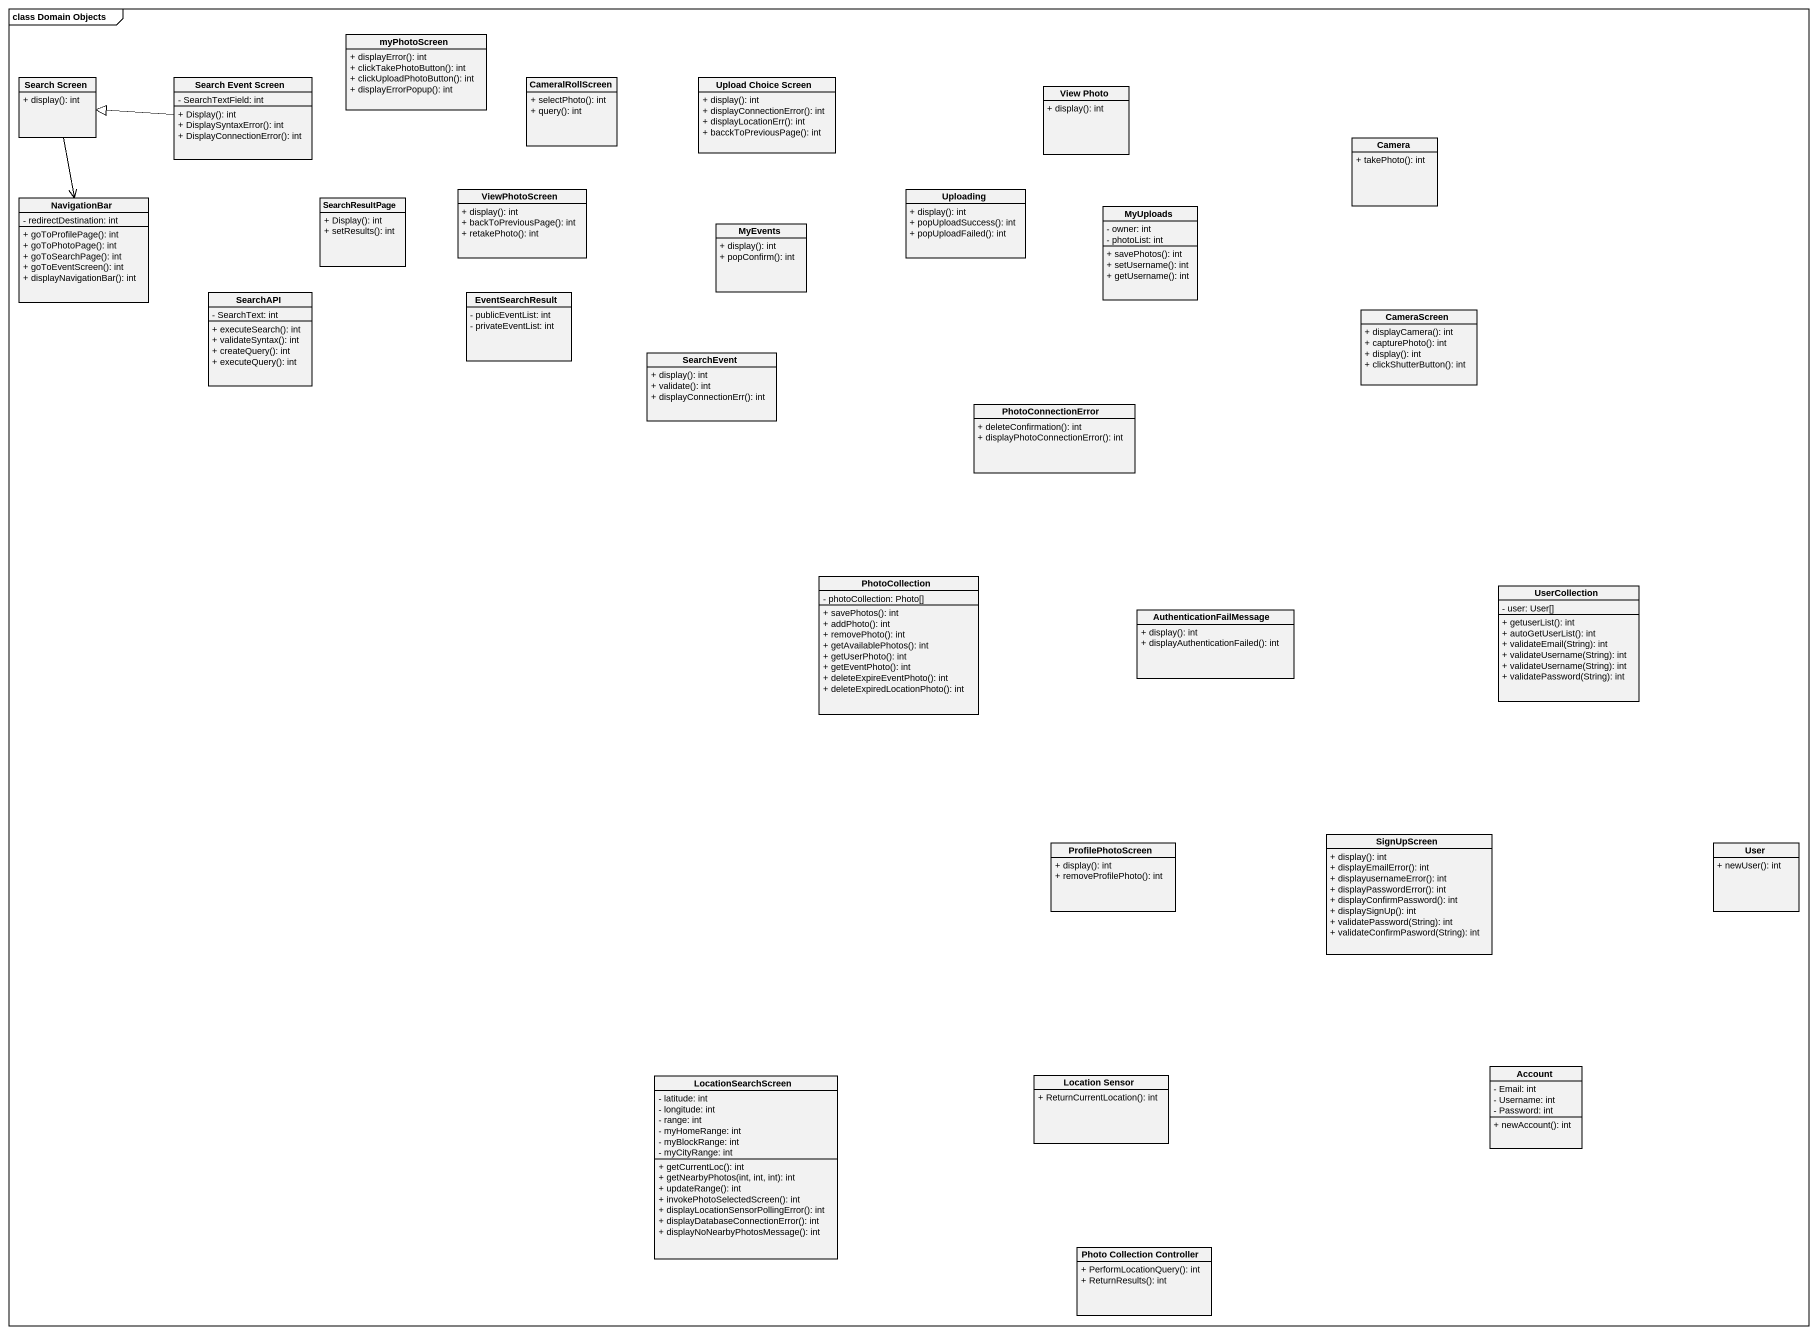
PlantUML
@startuml
mainframe class Domain Objects
hide circle
hide empty members
skinparam classAttributeIconSize 0
class myPhotoScreen {
  + displayError(): int
  + clickTakePhotoButton(): int
  + clickUploadPhotoButton(): int
  + displayErrorPopup(): int
}
class "Search Screen" as Search_Screen {
  + display(): int
}
class "Search Event Screen" as Search_Event_Screen {
  - SearchTextField: int
  + Display(): int
  + DisplaySyntaxError(): int
  + DisplayConnectionError(): int
}
class CameralRollScreen {
  + selectPhoto(): int
  + query(): int
}
class "Upload Choice Screen" as Upload_Choice_Screen {
  + display(): int
  + displayConnectionError(): int
  + displayLocationErr(): int
  + bacckToPreviousPage(): int
}
class "View Photo" as View_Photo {
  + display(): int
}
class Camera {
  + takePhoto(): int
}
class NavigationBar {
  - redirectDestination: int
  + goToProfilePage(): int
  + goToPhotoPage(): int
  + goToSearchPage(): int
  + goToEventScreen(): int
  + displayNavigationBar(): int
}
class SearchResultPage {
  + Display(): int
  + setResults(): int
}
class ViewPhotoScreen {
  + display(): int
  + backToPreviousPage(): int
  + retakePhoto(): int
}
class Uploading {
  + display(): int
  + popUploadSuccess(): int
  + popUploadFailed(): int
}
class MyEvents {
  + display(): int
  + popConfirm(): int
}
class MyUploads {
  - owner: int
  - photoList: int
  + savePhotos(): int
  + setUsername(): int
  + getUsername(): int
}
class SearchAPI {
  - SearchText: int
  + executeSearch(): int
  + validateSyntax(): int
  + createQuery(): int
  + executeQuery(): int
}
class EventSearchResult {
  - publicEventList: int
  - privateEventList: int
}
class CameraScreen {
  + displayCamera(): int
  + capturePhoto(): int
  + display(): int
  + clickShutterButton(): int
}
class SearchEvent {
  + display(): int
  + validate(): int
  + displayConnectionErr(): int
}
class PhotoConnectionError {
  + deleteConfirmation(): int
  + displayPhotoConnectionError(): int
}
class PhotoCollection {
  - photoCollection: Photo[]
  + savePhotos(): int
  + addPhoto(): int
  + removePhoto(): int
  + getAvailablePhotos(): int
  + getUserPhoto(): int
  + getEventPhoto(): int
  + deleteExpireEventPhoto(): int
  + deleteExpiredLocationPhoto(): int
}
class UserCollection {
  - user: User[]
  + getuserList(): int
  + autoGetUserList(): int
  + validateEmail(String): int
  + validateUsername(String): int
  + validateUsername(String): int
  + validatePassword(String): int
}
class AuthenticationFailMessage {
  + display(): int
  + displayAuthenticationFailed(): int
}
class ProfilePhotoScreen {
  + display(): int
  + removeProfilePhoto(): int
}
class SignUpScreen {
  + display(): int
  + displayEmailError(): int
  + displayusernameError(): int
  + displayPasswordError(): int
  + displayConfirmPassword(): int
  + displaySignUp(): int
  + validatePassword(String): int
  + validateConfirmPasword(String): int
}
class User {
  + newUser(): int
}
class LocationSearchScreen {
  - latitude: int
  - longitude: int
  - range: int
  - myHomeRange: int
  - myBlockRange: int
  - myCityRange: int
  + getCurrentLoc(): int
  + getNearbyPhotos(int, int, int): int
  + updateRange(): int
  + invokePhotoSelectedScreen(): int
  + displayLocationSensorPollingError(): int
  + displayDatabaseConnectionError(): int
  + displayNoNearbyPhotosMessage(): int
}
class "Location Sensor" as Location_Sensor {
  + ReturnCurrentLocation(): int
}
class Account {
  - Email: int
  - Username: int
  - Password: int
  + newAccount(): int
}
class "Photo Collection Controller" as Photo_Collection_Controller {
  + PerformLocationQuery(): int
  + ReturnResults(): int
}
Search_Screen --> NavigationBar
Search_Event_Screen -left-|> Search_Screen
@enduml
